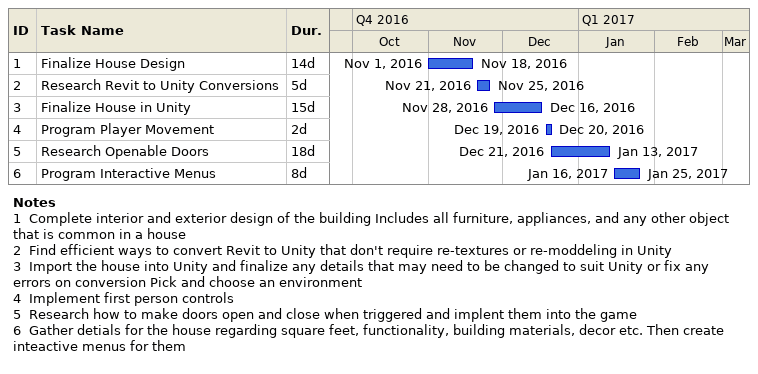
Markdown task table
| ID | Task | Duration | Start | Finish |
|---|---|---|---|---|
| 1 | Finalize House Design | 14d | 2016-11-01 | 2016-11-18 |
| 2 | Research Revit to Unity Conversions | 5d | 2016-11-21 | 2016-11-25 |
| 3 | Finalize House in Unity | 15d | 2016-11-28 | 2016-12-16 |
| 4 | Program Player Movement | 2d | 2016-12-19 | 2016-12-20 |
| 5 | Research Openable Doors | 18d | 2016-12-21 | 2017-01-13 |
| 6 | Program Interactive Menus | 8d | 2017-01-16 | 2017-01-25 |

Notes
- 1: Complete interior and exterior design of the building Includes all furniture, appliances, and any other object that is common in a house
- 2: Find efficient ways to convert Revit to Unity that don't require re-textures or re-moddeling in Unity
- 3: Import the house into Unity and finalize any details that may need to be changed to suit Unity or fix any errors on conversion Pick and choose an environment
- 4: Implement first person controls
- 5: Research how to make doors open and close when triggered and implent them into the game
- 6: Gather detials for the house regarding square feet, functionality, building materials, decor etc. Then create inteactive menus for them
